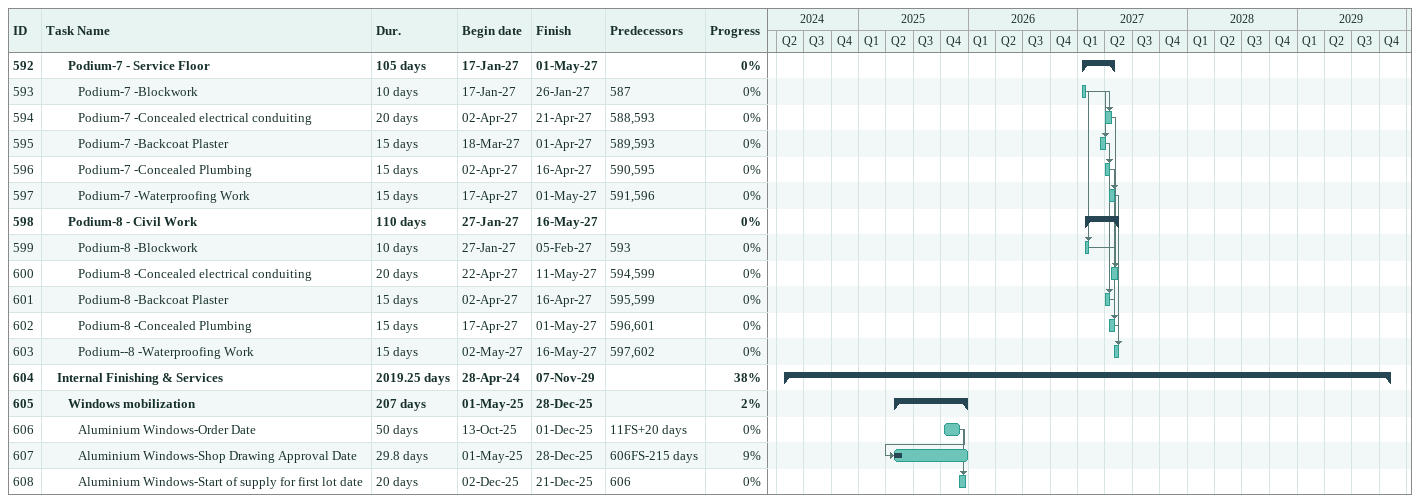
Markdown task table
| ID | Level | Task | Duration | Start | Finish | Predecessors | % complete |
|---|---|---|---|---|---|---|---|
| 592 | 3 | **Podium-7 - Service Floor** | 105d | 2027-01-17 | 2027-05-01 |  | 0 |
| 593 | 4 | Podium-7 -Blockwork | 10d | 2027-01-17 | 2027-01-26 | 587 | 0 |
| 594 | 4 | Podium-7 -Concealed electrical conduiting | 20d | 2027-04-02 | 2027-04-21 | 588, 593 | 0 |
| 595 | 4 | Podium-7 -Backcoat Plaster | 15d | 2027-03-18 | 2027-04-01 | 589, 593 | 0 |
| 596 | 4 | Podium-7 -Concealed Plumbing | 15d | 2027-04-02 | 2027-04-16 | 590, 595 | 0 |
| 597 | 4 | Podium-7 -Waterproofing Work | 15d | 2027-04-17 | 2027-05-01 | 591, 596 | 0 |
| 598 | 3 | **Podium-8 - Civil Work** | 110d | 2027-01-27 | 2027-05-16 |  | 0 |
| 599 | 4 | Podium-8 -Blockwork | 10d | 2027-01-27 | 2027-02-05 | 593 | 0 |
| 600 | 4 | Podium-8 -Concealed electrical conduiting | 20d | 2027-04-22 | 2027-05-11 | 594, 599 | 0 |
| 601 | 4 | Podium-8 -Backcoat Plaster | 15d | 2027-04-02 | 2027-04-16 | 595, 599 | 0 |
| 602 | 4 | Podium-8 -Concealed Plumbing | 15d | 2027-04-17 | 2027-05-01 | 596, 601 | 0 |
| 603 | 4 | Podium--8 -Waterproofing Work | 15d | 2027-05-02 | 2027-05-16 | 597, 602 | 0 |
| 604 | 2 | **Internal Finishing & Services** | 2019.25d | 2024-04-28 | 2029-11-07 |  | 38 |
| 605 | 3 | **Windows mobilization** | 207d | 2025-05-01 | 2025-12-28 |  | 2 |
| 606 | 4 | Aluminium Windows-Order Date | 50d | 2025-10-13 | 2025-12-01 | 11FS+20d | 0 |
| 607 | 4 | Aluminium Windows-Shop Drawing Approval Date | 29.8d | 2025-05-01 | 2025-12-28 | 606FS-215d | 9 |
| 608 | 4 | Aluminium Windows-Start of supply for first lot date | 20d | 2025-12-02 | 2025-12-21 | 606 | 0 |
